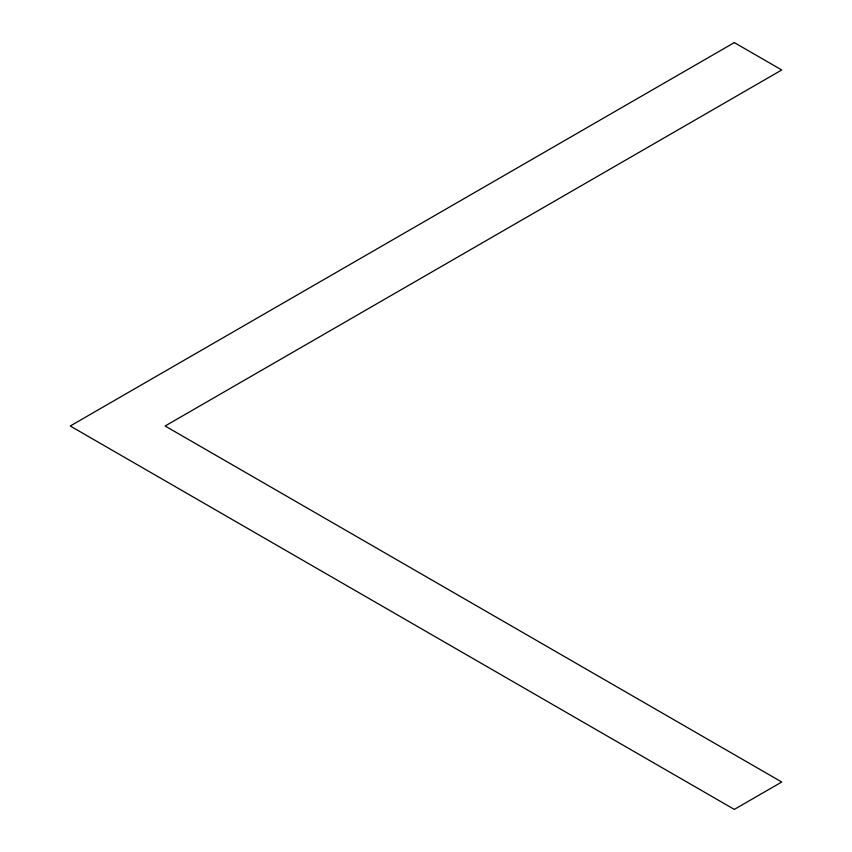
<?xml version="1.0" encoding="UTF-8"?>
<svg xmlns="http://www.w3.org/2000/svg" width="852" height="852" viewBox="0 0 852 852"><rect width="100%" height="100%" fill="white"/><g stroke="black" fill="none" stroke-linecap="round" stroke-linejoin="round"><path stroke-width="1.28" d="M734.317 42.6L70.247 426L734.317 809.4L781.753 782.019L165.118 426L781.753 69.981L734.317 42.6"/></g></svg>
